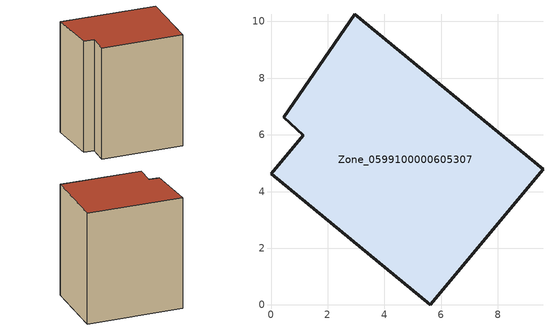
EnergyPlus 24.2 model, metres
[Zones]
Zone_0599100000605307
 floor ground (C_G): 2.96,10.26 9.59,4.78 5.62,0 0,4.63 1.13,5.99 0.45,6.62 z0
 wall outside (C_F): 0,4.63 5.62,0 9.59,4.78 2.96,10.26 0.45,6.62 1.13,5.99 0,4.63 z0:10.2
 roof outside (C_R): 2.96,10.26 0.45,6.62 1.13,5.99 0,4.63 5.62,0 9.59,4.78 z10.2
[BUILDING]
Pand.0599100000605307: North Axis=0; Terrain=City; Loads Convergence Tolerance Value=0.04; Temperature Convergence Tolerance Value=0.4; Solar Distribution=FullExterior; Maximum Number of Warmup Days=25; Minimum Number of Warmup Days=1
[Site:Location]
Rotterdam.The.Hague.AP_ZH_NLD Design_Conditions: Latitude=51.96; Longitude=4.45; Time Zone=1; Elevation=-4.5
[SITE:GROUNDTEMPERATURE:BUILDINGSURFACE]
18, 18, 18, 18, 18, 18, 18, 18, 18, 18, 18, 18
[MATERIAL] Thermal Absorptance=0.9; Solar Absorptance=0.7; Visible Absorptance=0.7
Name | Roughness | Thickness | Conductivity | Density | Specific Heat
G.TI.1946 | MediumSmooth | 0.15 | 1 | 540 | 1210
F.TI.1946 | Rough | 0.3 | 0.857143 | 1920 | 840
R.TI.1946 | MediumRough | 0.2 | 0.1 | 1500 | 1000
[CONSTRUCTION]
C_G: G.TI.1946
C_F: F.TI.1946
C_R: R.TI.1946
[ZONE]
Zone_0599100000605307: Type=1; Multiplier=1; Ceiling Height=Autocalculate; Volume=Autocalculate; Floor Area=autocalculate; Part of Total Floor Area=Yes
[ZONEINFILTRATION:DESIGNFLOWRATE]
Infil_Zone_0599100000605307: Zone or ZoneList or Space or SpaceList=Zone_0599100000605307; Schedule=AlwaysOn; Design Flow Rate Calculation Method=Flow/Area; Flow Rate per Floor Area=0.003; Constant Term Coefficient=1; Temperature Term Coefficient=0; Velocity Term Coefficient=0; Velocity Squared Term Coefficient=0
[HVACTEMPLATE:ZONE:IDEALLOADSAIRSYSTEM]
Zone_0599100000605307: Maximum Heating Supply Air Temperature=50; Minimum Cooling Supply Air Temperature=13; Maximum Heating Supply Air Humidity Ratio=0.0156; Minimum Cooling Supply Air Humidity Ratio=0.0077; Heating Limit=NoLimit; Cooling Limit=NoLimit; Dehumidification Control Type=ConstantSensibleHeatRatio; Cooling Sensible Heat Ratio=0.7; Dehumidification Setpoint=60; Humidification Control Type=None; Humidification Setpoint=30; Outdoor Air Method=None; Outdoor Air Flow Rate per Person=0.00944; Outdoor Air Flow Rate per Zone Floor Area=0; Outdoor Air Flow Rate per Zone=0; Demand Controlled Ventilation Type=None; Outdoor Air Economizer Type=NoEconomizer; Heat Recovery Type=None; Sensible Heat Recovery Effectiveness=0.7; Latent Heat Recovery Effectiveness=0.65
[ZONECONTROL:THERMOSTAT]
ThermostatControl_Zone_0599100000605307: Zone or ZoneList=Zone_0599100000605307; Control Type Schedule=DualSetpointControlType; Control 1=Thermostat_Zone_0599100000605307; Temperature Difference Between Cutout And Setpoint=0
[THERMOSTATSETPOINT:DUALSETPOINT]
Thermostat_Zone_0599100000605307: Heating Setpoint Temperature Schedule=HeatingSetpoint_Zone_0599100000605307; Cooling Setpoint Temperature Schedule=CoolingSetpoint_Zone_0599100000605307
[SCHEDULE:COMPACT]
HeatingSetpoint_Zone_0599100000605307: Through: 12/31, For: AllDays, Until: 24:00, 21
CoolingSetpoint_Zone_0599100000605307: Through: 12/31, For: AllDays, Until: 24:00, 24
DualSetpointControlType: Through: 12/31, For: AllDays, Until: 24:00, 4
AlwaysOn: Through: 12/31, For: AllDays, Until: 24:00, 1
